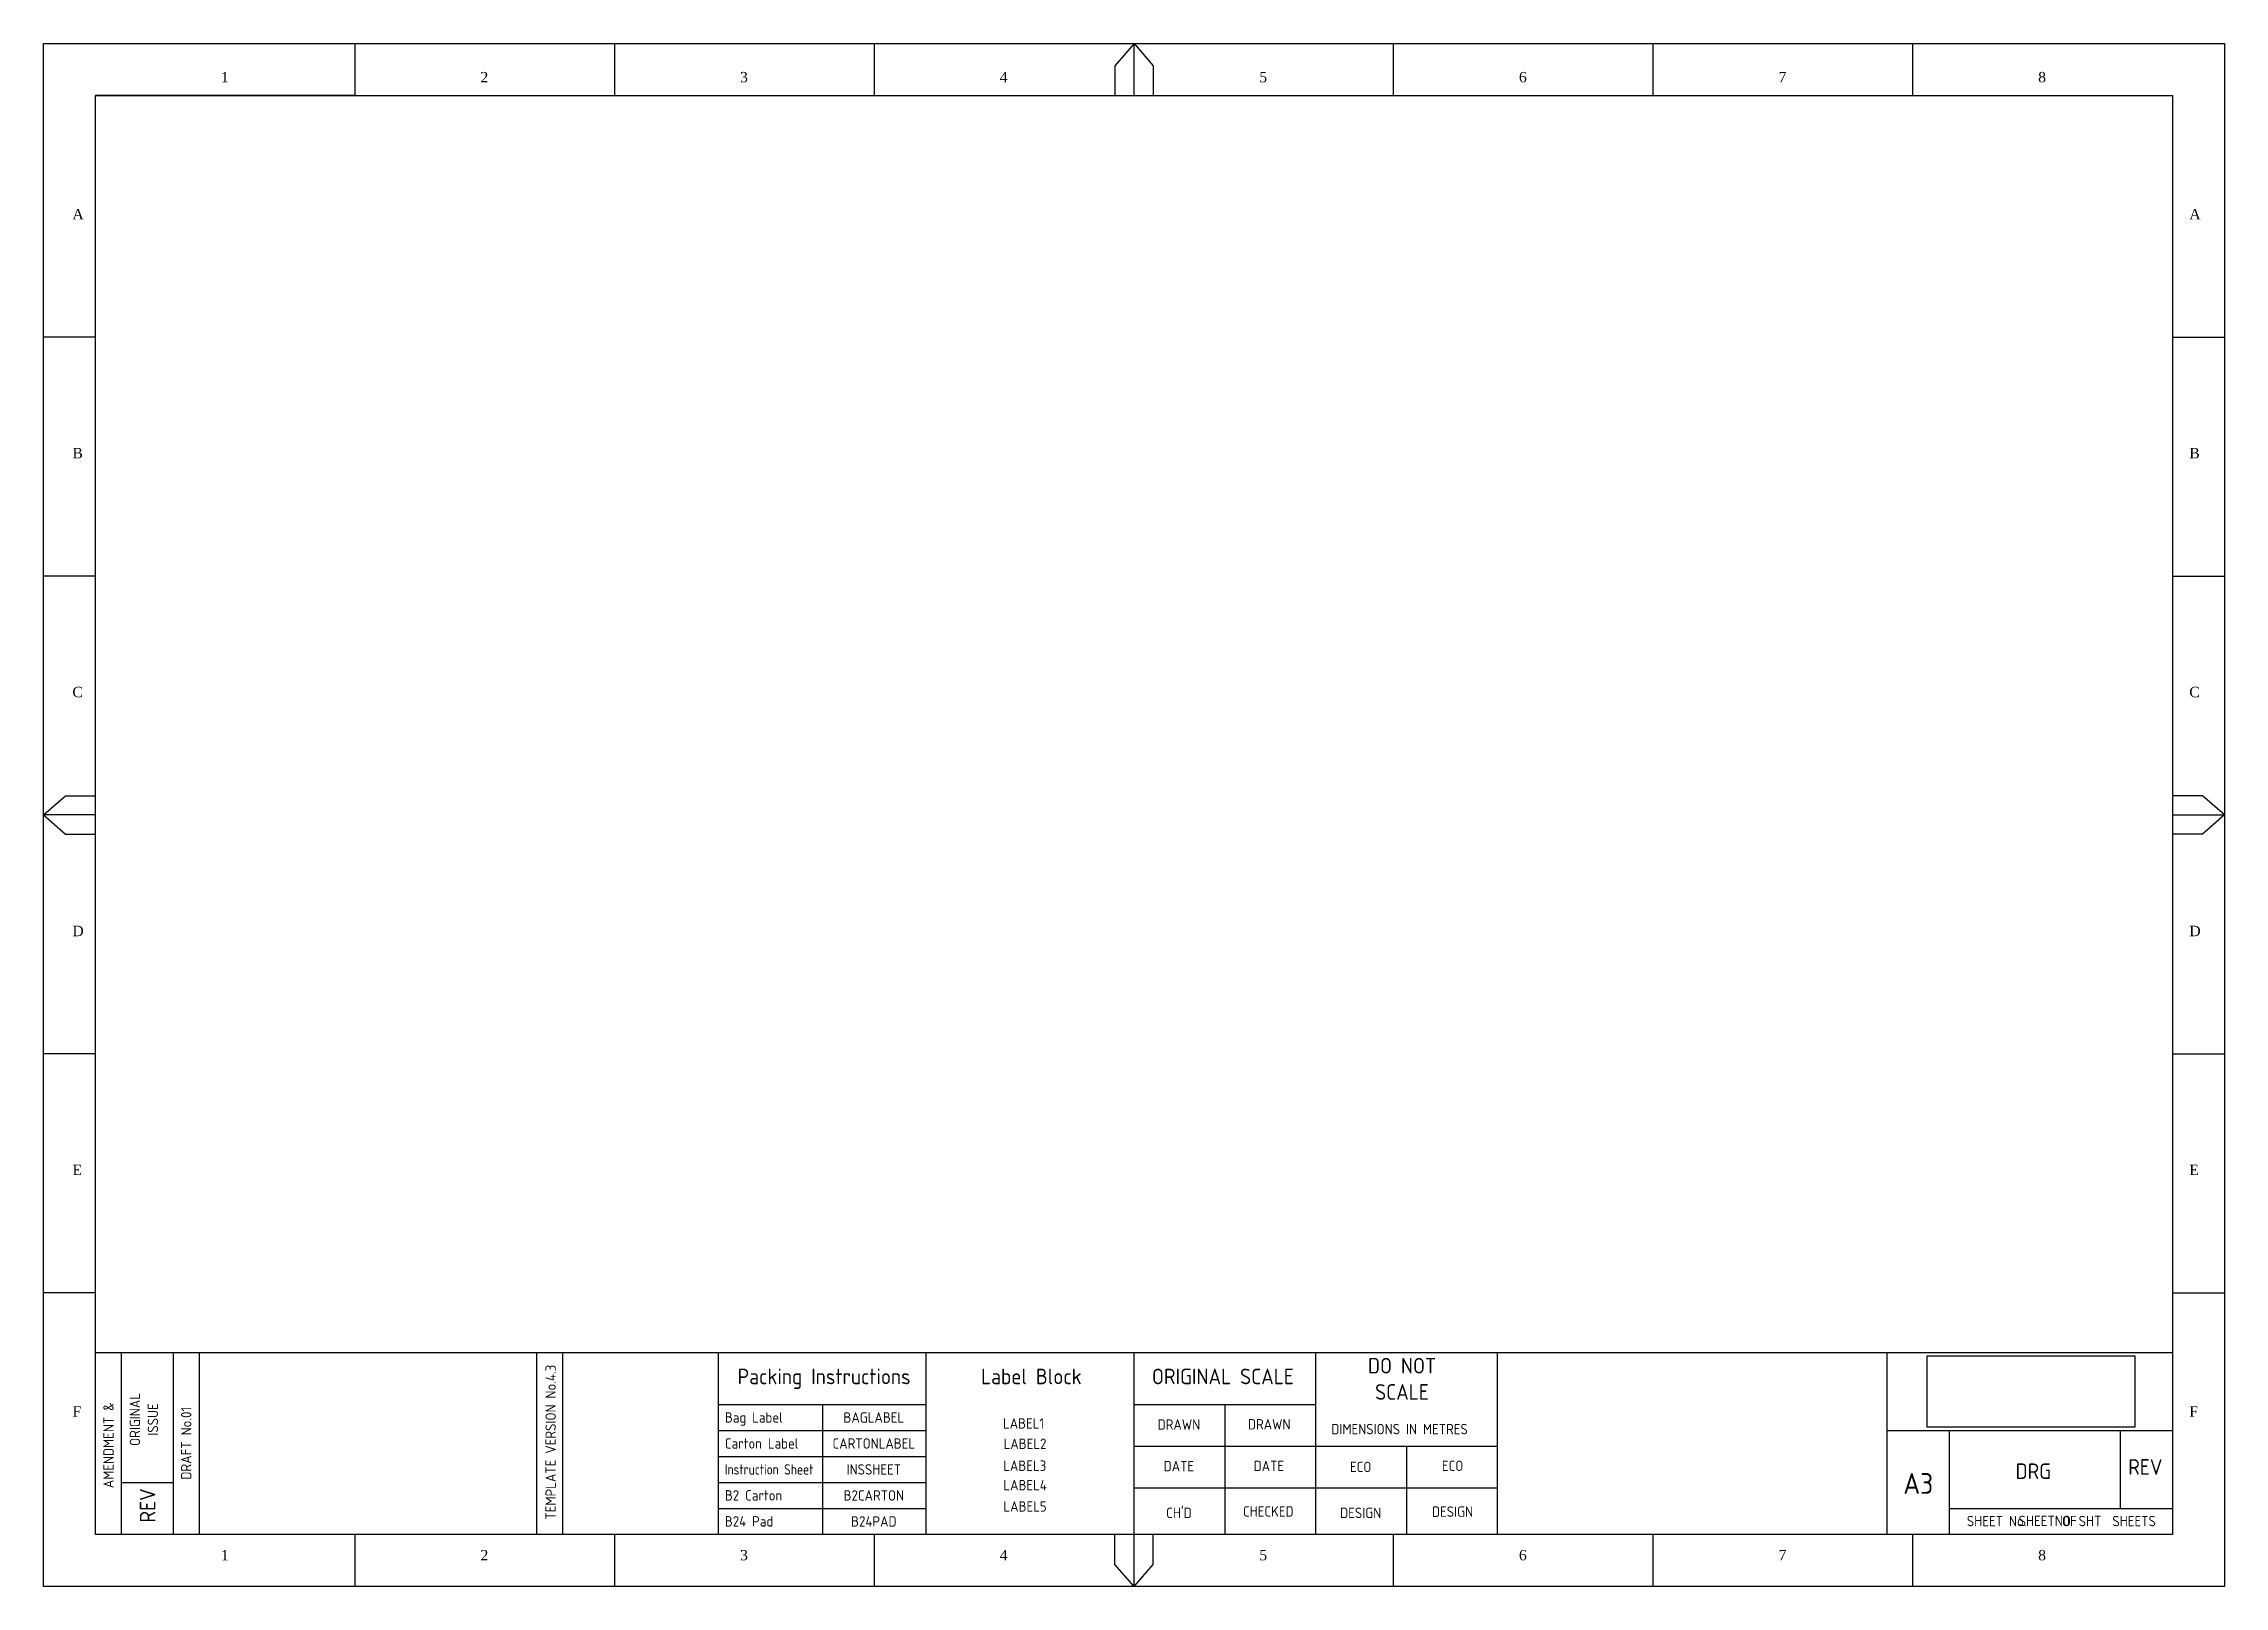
# Model space of a CAD drawing. Extents: x -906 to -486, y 2 to 299.
import ezdxf
from ezdxf.enums import TextEntityAlignment as Align

# ---------------------------------------------------------------- set-up
doc = ezdxf.new("R2010")
doc.units = 0
doc.header["$XCLIPFRAME"] = 2
for name, color, linetype in [('BORDER', 7, 'CONTINUOUS'), ('PAGE_2', 7, 'CONTINUOUS'), ('TITLE_1', 7, 'CONTINUOUS')]:
    doc.layers.add(name, color=color, linetype=linetype)
doc.styles.get("Standard").update_dxf_attribs({"font": 'isocp.shx'})
doc.styles.add('TIMES', font='times.ttf')
picture_1 = doc.add_image_def('image1.jpg', size_in_pixel=(4167, 4167))

msp = doc.modelspace()

# ---------------------------------------------------------------- linework, layer by layer
at = {"layer": 'BORDER'}
for p, q in [((-905.73, 2.35), (-905.73, 299.35)), ((-905.73, 299.35), (-485.73, 299.35)), ((-485.73, 299.35), (-485.73, 2.35)), ((-895.73, 12.35), (-895.73, 289.35)), ((-895.73, 289.35), (-495.73, 289.35)), ((-495.73, 289.35), (-495.73, 12.35)), ((-890.73, 12.35), (-890.73, 47.35)), ((-880.73, 12.35), (-880.73, 47.35)), ((-875.73, 12.35), (-875.73, 47.35)), ((-810.73, 12.35), (-810.73, 47.35)), ((-805.73, 12.35), (-805.73, 47.35)), ((-775.73, 12.35), (-775.73, 47.35)), ((-735.73, 12.35), (-735.73, 47.35)), ((-695.73, 12.35), (-695.73, 47.35)), ((-660.73, 12.35), (-660.73, 47.35)), ((-625.73, 12.35), (-625.73, 47.35)), ((-550.73, 47.35), (-550.73, 12.35)), ((-538.73, 32.35), (-538.73, 12.35)), ((-495.73, 12.35), (-895.73, 12.35)), ((-485.73, 2.35), (-905.73, 2.35))]:
    msp.add_line(p, q, dxfattribs=at)
at = {"layer": 'PAGE_2'}
for p, q in [((-845.73, 289.35), (-845.73, 299.35)), ((-795.73, 289.35), (-795.73, 299.35)), ((-745.73, 289.35), (-745.73, 299.35)), ((-695.73, 299.35), (-699.4, 295.1)), ((-695.73, 289.35), (-695.73, 299.35)), ((-695.73, 299.35), (-692.07, 295.1)), ((-645.73, 289.35), (-645.73, 299.35)), ((-595.73, 289.35), (-595.73, 299.35)), ((-545.73, 289.35), (-545.73, 299.35)), ((-699.4, 295.1), (-699.4, 289.35)), ((-692.07, 295.1), (-692.07, 289.35)), ((-845.73, 289.35), (-895.73, 289.35)), ((-895.73, 242.85), (-905.73, 242.85)), ((-495.73, 242.85), (-485.73, 242.85)), ((-895.73, 196.85), (-905.73, 196.85)), ((-495.73, 196.85), (-485.73, 196.85)), ((-905.73, 150.85), (-901.49, 154.52)), ((-901.49, 154.52), (-895.73, 154.52)), ((-489.98, 154.52), (-495.73, 154.52)), ((-485.73, 150.85), (-489.98, 154.52)), ((-895.73, 150.85), (-905.73, 150.85)), ((-905.73, 150.85), (-901.49, 147.18)), ((-901.49, 147.18), (-895.73, 147.18)), ((-495.73, 150.85), (-485.73, 150.85)), ((-489.98, 147.18), (-495.73, 147.18)), ((-485.73, 150.85), (-489.98, 147.18)), ((-895.73, 104.85), (-905.73, 104.85)), ((-495.73, 104.85), (-485.73, 104.85)), ((-895.73, 58.85), (-905.73, 58.85)), ((-495.73, 58.85), (-485.73, 58.85)), ((-895.73, 47.35), (-495.73, 47.35)), ((-775.73, 37.35), (-735.73, 37.35)), ((-755.73, 37.35), (-755.73, 12.35)), ((-695.73, 37.35), (-660.73, 37.35)), ((-678.23, 37.35), (-678.23, 12.35)), ((-775.73, 32.35), (-735.73, 32.35)), ((-550.73, 32.35), (-495.73, 32.35)), ((-505.73, 17.35), (-505.73, 32.35)), ((-775.73, 27.35), (-735.73, 27.35)), ((-695.73, 29.35), (-625.73, 29.35)), ((-643.23, 29.35), (-643.23, 12.35)), ((-890.73, 22.35), (-880.73, 22.35)), ((-775.73, 22.35), (-735.73, 22.35)), ((-695.73, 21.35), (-625.73, 21.35)), ((-775.73, 17.35), (-735.73, 17.35)), ((-538.73, 17.35), (-495.73, 17.35)), ((-845.73, 2.35), (-845.73, 12.35)), ((-795.73, 2.35), (-795.73, 12.35)), ((-745.73, 2.35), (-745.73, 12.35)), ((-699.4, 6.59), (-699.4, 12.35)), ((-695.73, 2.35), (-695.73, 12.35)), ((-692.07, 6.59), (-692.07, 12.35)), ((-645.73, 2.35), (-645.73, 12.35)), ((-595.73, 2.35), (-595.73, 12.35)), ((-545.73, 2.35), (-545.73, 12.35)), ((-695.73, 2.35), (-699.4, 6.59)), ((-695.73, 2.35), (-692.07, 6.59))]:
    msp.add_line(p, q, dxfattribs=at)

# ---------------------------------------------------------------- texts
for s, height, p in [('DO NOT', 3, (-644.12, 44.83)), ('Packing Instructions', 3, (-755.41, 42.76)), ('Label Block', 3, (-715.5, 42.76)), ('ORIGINAL SCALE', 3, (-678.61, 42.76)), ('SCALE', 3, (-644.12, 39.78)), ('DRAWN', 2, (-687.08, 33.5)), ('DIMENSIONS IN METRES', 2, (-644.58, 32.63)), ('DATE', 2, (-687.08, 25.5)), ('ECO', 2, (-652.08, 25.34)), ('A3', 4, (-544.68, 22.16)), ("CH'D", 2, (-687.08, 16.5)), ('DESIGN', 2, (-652.08, 16.5)), ('SHEET No.      OF      SHEETS', 2, (-517.13, 14.92))]:
    msp.add_text(s, height=height, dxfattribs=at).set_placement(p, align=Align.MIDDLE_CENTER)
for s, p in [('TEMPLATE VERSION No.4.3', (-808.08, 30.11)), ('ORIGINAL', (-888.15, 34.48)), ('AMENDMENT &', (-893.23, 29.5)), ('ISSUE', (-884.68, 34.48)), ('DRAFT No.01', (-878.27, 29.91))]:
    msp.add_text(s, height=2, rotation=90, dxfattribs=at).set_placement(p, align=Align.MIDDLE_CENTER)
for s, p in [('Bag Label', (-774.53, 34.87)), ('Carton Label', (-774.53, 29.87)), ('B2 Carton', (-774.53, 19.87)), ('B24 Pad', (-774.53, 14.87))]:
    msp.add_text(s, height=2, dxfattribs=at).set_placement(p, align=Align.MIDDLE_LEFT)
at = {"layer": 'PAGE_2', "width": 0.9}
msp.add_text('Instruction Sheet', height=2, dxfattribs=at).set_placement((-774.53, 24.87), align=Align.MIDDLE_LEFT)
at = {"layer": 'PAGE_2'}
for tag, text, height, p in [('BAGLABEL', '1', 2, (-745.84, 34.86)), ('LABEL1', '1', 2, (-717, 33.72)), ('DRAWN', '1', 2, (-669.69, 33.55)), ('CARTONLABEL', '1', 2, (-745.84, 29.86)), ('LABEL2', '1', 2, (-716.72, 29.8)), ('INSSHEET', '1', 2, (-745.84, 24.86)), ('LABEL3', '1', 2, (-716.77, 25.58)), ('DATE', '1', 2, (-669.75, 25.53)), ('ECO', '1', 2, (-634.38, 25.56)), ('DRG', '', 3, (-522.53, 24.52)), ('REV', 'A', 3, (-500.96, 25.34)), ('LABEL4', '1', 2, (-716.7, 21.84)), ('B2CARTON', '1', 2, (-745.84, 19.86)), ('LABEL5', '1', 2, (-716.71, 17.74)), ('CHECKED', '1', 2, (-669.87, 16.78)), ('DESIGN', '1', 2, (-634.38, 16.73)), ('B24PAD', '1', 2, (-745.84, 14.86)), ('SHEETNO', '1', 2, (-520.33, 14.95)), ('SHT', '1', 2, (-511.61, 14.93))]:
    msp.add_attdef(tag, text=text, height=height, dxfattribs=at).set_placement(p, align=Align.MIDDLE_CENTER)
msp.add_attdef('REV', text='A', height=3, rotation=90, dxfattribs=at).set_placement((-885.7, 17.93), align=Align.MIDDLE_CENTER)
at = {"layer": 'TITLE_1', "style": 'TIMES'}
for s, p in [('1', (-871.6, 291.9)), ('2', (-821.6, 291.9)), ('3', (-771.6, 291.9)), ('4', (-721.6, 291.9)), ('5', (-671.6, 291.9)), ('6', (-621.6, 291.9)), ('7', (-571.6, 291.9)), ('8', (-521.6, 291.9)), ('A', (-900.19, 265.52)), ('A', (-492.49, 265.52)), ('B', (-900.19, 219.52)), ('B', (-492.49, 219.52)), ('C', (-900.19, 173.52)), ('C', (-492.49, 173.52)), ('D', (-900.19, 127.52)), ('D', (-492.49, 127.52)), ('E', (-900.19, 81.52)), ('E', (-492.49, 81.52)), ('F', (-900.19, 35.02)), ('F', (-492.49, 35.02)), ('1', (-871.6, 7.36)), ('2', (-821.6, 7.36)), ('3', (-771.6, 7.36)), ('4', (-721.6, 7.36)), ('5', (-671.6, 7.36)), ('6', (-621.6, 7.36)), ('7', (-571.6, 7.36)), ('8', (-521.6, 7.36))]:
    msp.add_text(s, height=2, dxfattribs=at).set_placement(p)

# ---------------------------------------------------------------- pictures from other files: only their frames are drawn
at = {"layer": 'PAGE_2'}
image = msp.add_image(picture_1, insert=(-542.96, 21.12), size_in_units=(40, 40), dxfattribs=at)
image.set_boundary_path([(-0.5, 1500.9), (4166.5, 2929.8)])
image.dxf.flags = 15

doc.saveas('drawing.dxf')
